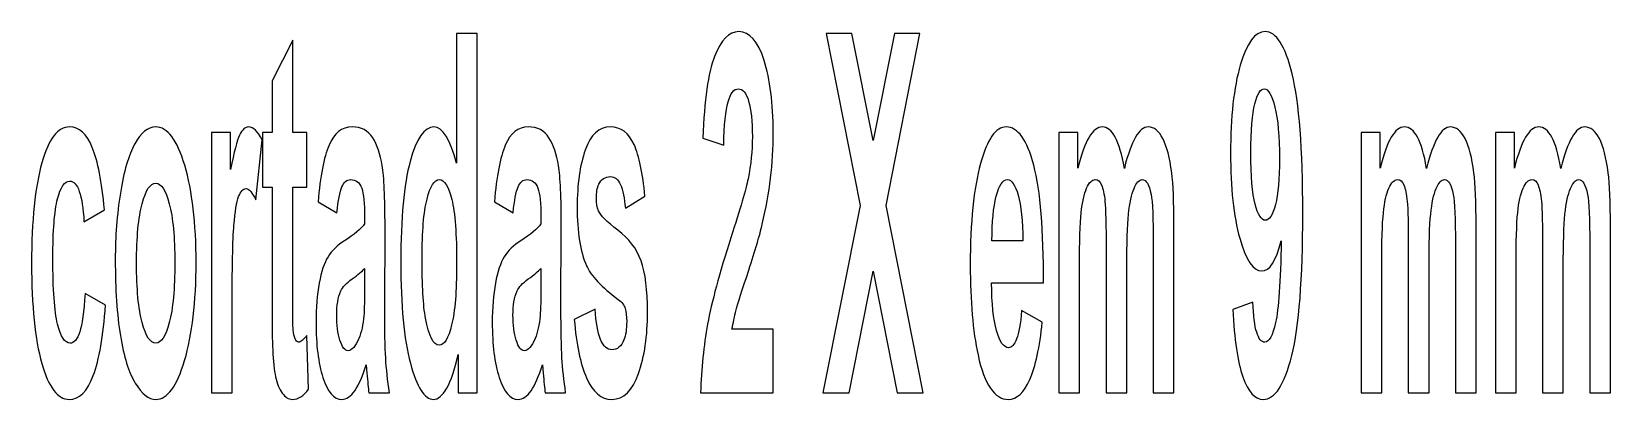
# Model space of a CAD drawing. Header units: millimetres. Extents: x -2444 to 3336, y -980 to 1690.
# Drawn here: x -1508.2 to -1254.9, y 416.1 to 475 of the extents above; entities that cross this region are included whole.
import ezdxf

# ---------------------------------------------------------------- set-up
doc = ezdxf.new("R2010")
doc.units = ezdxf.units.MM
doc.header["$MEASUREMENT"] = 0
doc.layers.add('Camada 1', color=7, linetype='Continuous')

msp = doc.modelspace()

# ---------------------------------------------------------------- linework, layer by layer
at = {"layer": 'Camada 1', "color": 242}
for points, knots in [([(-1436.6706, 417.1101), (-1436.6706, 417.1101), (-1439.7485, 417.1101), (-1439.7485, 417.1101), (-1439.7485, 417.1101), (-1439.7485, 417.1101), (-1439.7485, 423.2341), (-1439.7485, 423.2341), (-1439.7485, 423.2341), (-1440.2615, 420.8488), (-1440.8714, 419.0666), (-1441.5702, 417.8605), (-1441.5702, 417.8605), (-1442.269, 416.6679), (-1442.9758, 416.0649), (-1443.6867, 416.0649), (-1443.6867, 416.0649), (-1445.1368, 416.0649), (-1446.3768, 417.9945), (-1447.4109, 421.8673), (-1447.4109, 421.8673), (-1448.4409, 425.74), (-1448.9579, 431.127), (-1448.9579, 438.055), (-1448.9579, 438.055), (-1448.9579, 445.1304), (-1448.457, 450.5174), (-1447.4513, 454.2025), (-1447.4513, 454.2025), (-1446.4455, 457.8876), (-1445.1772, 459.7235), (-1443.6423, 459.7235), (-1443.6423, 459.7235), (-1442.2367, 459.7235), (-1441.0168, 457.7804), (-1439.9908, 453.9077), (-1439.9908, 453.9077), (-1439.9908, 453.9077), (-1439.9908, 474.6784), (-1439.9908, 474.6784), (-1439.9908, 474.6784), (-1439.9908, 474.6784), (-1436.6706, 474.6784), (-1436.6706, 474.6784), (-1436.6706, 474.6784), (-1436.6706, 474.6784), (-1436.6706, 417.1101), (-1436.6706, 417.1101)], [0, 0, 0, 0, 0.07692308, 0.07692308, 0.07692308, 0.07692308, 0.15384615, 0.15384615, 0.15384615, 0.15384615, 0.23076923, 0.23076923, 0.23076923, 0.23076923, 0.30769231, 0.30769231, 0.30769231, 0.30769231, 0.38461538, 0.38461538, 0.38461538, 0.38461538, 0.46153846, 0.46153846, 0.46153846, 0.46153846, 0.53846154, 0.53846154, 0.53846154, 0.53846154, 0.61538462, 0.61538462, 0.61538462, 0.61538462, 0.69230769, 0.69230769, 0.69230769, 0.69230769, 0.76923077, 0.76923077, 0.76923077, 0.76923077, 0.84615385, 0.84615385, 0.84615385, 0.84615385, 1, 1, 1, 1]), ([(-1389.1936, 427.3212), (-1389.1936, 427.3212), (-1389.1936, 417.1101), (-1389.1936, 417.1101), (-1389.1936, 417.1101), (-1389.1936, 417.1101), (-1400.8508, 417.1101), (-1400.8508, 417.1101), (-1400.8508, 417.1101), (-1400.7255, 420.9962), (-1400.3459, 424.6679), (-1399.7157, 428.1387), (-1399.7157, 428.1387), (-1399.0856, 431.6094), (-1397.8375, 436.2191), (-1395.9795, 441.9679), (-1395.9795, 441.9679), (-1394.4809, 446.6045), (-1393.564, 449.7536), (-1393.2247, 451.4018), (-1393.2247, 451.4018), (-1392.7683, 453.6799), (-1392.538, 455.9312), (-1392.538, 458.169), (-1392.538, 458.169), (-1392.538, 460.6347), (-1392.736, 462.5242), (-1393.1358, 463.8508), (-1393.1358, 463.8508), (-1393.5317, 465.1775), (-1394.081, 465.8341), (-1394.7798, 465.8341), (-1394.7798, 465.8341), (-1395.4746, 465.8341), (-1396.0239, 465.1373), (-1396.4359, 463.7436), (-1396.4359, 463.7436), (-1396.8439, 462.3634), (-1397.0781, 460.0585), (-1397.1428, 456.829), (-1397.1428, 456.829), (-1397.1428, 456.829), (-1400.463, 457.9278), (-1400.463, 457.9278), (-1400.463, 457.9278), (-1400.2651, 464.0116), (-1399.6471, 468.3802), (-1398.605, 471.0334), (-1398.605, 471.0334), (-1397.5628, 473.6733), (-1396.2622, 475), (-1394.699, 475), (-1394.699, 475), (-1392.9864, 475), (-1391.6413, 473.4589), (-1390.6598, 470.3902), (-1390.6598, 470.3902), (-1389.6823, 467.3215), (-1389.1936, 463.5024), (-1389.1936, 458.9329), (-1389.1936, 458.9329), (-1389.1936, 456.3332), (-1389.3349, 453.8675), (-1389.6136, 451.509), (-1389.6136, 451.509), (-1389.8924, 449.1639), (-1390.3367, 446.7117), (-1390.9466, 444.1388), (-1390.9466, 444.1388), (-1391.3465, 442.4235), (-1392.0776, 439.9712), (-1393.1278, 436.7685), (-1393.1278, 436.7685), (-1394.182, 433.5658), (-1394.8485, 431.4486), (-1395.1272, 430.3899), (-1395.1272, 430.3899), (-1395.4099, 429.3447), (-1395.6361, 428.3129), (-1395.8098, 427.3212), (-1395.8098, 427.3212), (-1395.8098, 427.3212), (-1389.1936, 427.3212), (-1389.1936, 427.3212)], [0, 0, 0, 0, 0.04545455, 0.04545455, 0.04545455, 0.04545455, 0.09090909, 0.09090909, 0.09090909, 0.09090909, 0.13636364, 0.13636364, 0.13636364, 0.13636364, 0.18181818, 0.18181818, 0.18181818, 0.18181818, 0.22727273, 0.22727273, 0.22727273, 0.22727273, 0.27272727, 0.27272727, 0.27272727, 0.27272727, 0.31818182, 0.31818182, 0.31818182, 0.31818182, 0.36363636, 0.36363636, 0.36363636, 0.36363636, 0.40909091, 0.40909091, 0.40909091, 0.40909091, 0.45454545, 0.45454545, 0.45454545, 0.45454545, 0.5, 0.5, 0.5, 0.5, 0.54545455, 0.54545455, 0.54545455, 0.54545455, 0.59090909, 0.59090909, 0.59090909, 0.59090909, 0.63636364, 0.63636364, 0.63636364, 0.63636364, 0.68181818, 0.68181818, 0.68181818, 0.68181818, 0.72727273, 0.72727273, 0.72727273, 0.72727273, 0.77272727, 0.77272727, 0.77272727, 0.77272727, 0.81818182, 0.81818182, 0.81818182, 0.81818182, 0.86363636, 0.86363636, 0.86363636, 0.86363636, 0.90909091, 0.90909091, 0.90909091, 0.90909091, 1, 1, 1, 1]), ([(-1381.2323, 417.1101), (-1381.2323, 417.1101), (-1375.2421, 447.1271), (-1375.2421, 447.1271), (-1375.2421, 447.1271), (-1375.2421, 447.1271), (-1380.6748, 474.6784), (-1380.6748, 474.6784), (-1380.6748, 474.6784), (-1380.6748, 474.6784), (-1376.5831, 474.6784), (-1376.5831, 474.6784), (-1376.5831, 474.6784), (-1376.5831, 474.6784), (-1373.1659, 457.5392), (-1373.1659, 457.5392), (-1373.1659, 457.5392), (-1373.1659, 457.5392), (-1369.7488, 474.6784), (-1369.7488, 474.6784), (-1369.7488, 474.6784), (-1369.7488, 474.6784), (-1365.6489, 474.6784), (-1365.6489, 474.6784), (-1365.6489, 474.6784), (-1365.6489, 474.6784), (-1371.0938, 447.1137), (-1371.0938, 447.1137), (-1371.0938, 447.1137), (-1371.0938, 447.1137), (-1365.1158, 417.1101), (-1365.1158, 417.1101), (-1365.1158, 417.1101), (-1365.1158, 417.1101), (-1369.3246, 417.1101), (-1369.3246, 417.1101), (-1369.3246, 417.1101), (-1369.3246, 417.1101), (-1373.17, 436.6077), (-1373.17, 436.6077), (-1373.17, 436.6077), (-1373.17, 436.6077), (-1377.0193, 417.1101), (-1377.0193, 417.1101), (-1377.0193, 417.1101), (-1377.0193, 417.1101), (-1381.2323, 417.1101), (-1381.2323, 417.1101)], [0, 0, 0, 0, 0.07692308, 0.07692308, 0.07692308, 0.07692308, 0.15384615, 0.15384615, 0.15384615, 0.15384615, 0.23076923, 0.23076923, 0.23076923, 0.23076923, 0.30769231, 0.30769231, 0.30769231, 0.30769231, 0.38461538, 0.38461538, 0.38461538, 0.38461538, 0.46153846, 0.46153846, 0.46153846, 0.46153846, 0.53846154, 0.53846154, 0.53846154, 0.53846154, 0.61538462, 0.61538462, 0.61538462, 0.61538462, 0.69230769, 0.69230769, 0.69230769, 0.69230769, 0.76923077, 0.76923077, 0.76923077, 0.76923077, 0.84615385, 0.84615385, 0.84615385, 0.84615385, 1, 1, 1, 1]), ([(-1315.4455, 430.4837), (-1315.4455, 430.4837), (-1312.2221, 431.663), (-1312.2221, 431.663), (-1312.2221, 431.663), (-1312.1454, 429.4787), (-1311.9394, 427.8572), (-1311.6122, 426.812), (-1311.6122, 426.812), (-1311.285, 425.7534), (-1310.8488, 425.2308), (-1310.3116, 425.2308), (-1310.3116, 425.2308), (-1309.629, 425.2308), (-1309.0514, 426.2894), (-1308.5747, 428.3933), (-1308.5747, 428.3933), (-1308.0981, 430.4971), (-1307.7952, 434.8657), (-1307.6618, 441.4721), (-1307.6618, 441.4721), (-1308.498, 438.256), (-1309.5401, 436.6479), (-1310.7963, 436.6479), (-1310.7963, 436.6479), (-1312.1575, 436.6479), (-1313.337, 438.39), (-1314.3266, 441.8875), (-1314.3266, 441.8875), (-1315.3162, 445.385), (-1315.809, 449.9278), (-1315.809, 455.5291), (-1315.809, 455.5291), (-1315.809, 461.3717), (-1315.2879, 466.0753), (-1314.2417, 469.6398), (-1314.2417, 469.6398), (-1313.1956, 473.2177), (-1311.8627, 475), (-1310.247, 475), (-1310.247, 475), (-1308.4899, 475), (-1307.0439, 472.7353), (-1305.9169, 468.2194), (-1305.9169, 468.2194), (-1304.79, 463.69), (-1304.2245, 456.2528), (-1304.2245, 445.8808), (-1304.2245, 445.8808), (-1304.2245, 435.3481), (-1304.8102, 427.7366), (-1305.9816, 423.0733), (-1305.9816, 423.0733), (-1307.1529, 418.3965), (-1308.6798, 416.0649), (-1310.562, 416.0649), (-1310.562, 416.0649), (-1311.9152, 416.0649), (-1313.0057, 417.2709), (-1313.8419, 419.683), (-1313.8419, 419.683), (-1314.674, 422.0817), (-1315.2112, 425.6864), (-1315.4455, 430.4837)], [0, 0, 0, 0, 0.05882353, 0.05882353, 0.05882353, 0.05882353, 0.11764706, 0.11764706, 0.11764706, 0.11764706, 0.17647059, 0.17647059, 0.17647059, 0.17647059, 0.23529412, 0.23529412, 0.23529412, 0.23529412, 0.29411765, 0.29411765, 0.29411765, 0.29411765, 0.35294118, 0.35294118, 0.35294118, 0.35294118, 0.41176471, 0.41176471, 0.41176471, 0.41176471, 0.47058824, 0.47058824, 0.47058824, 0.47058824, 0.52941176, 0.52941176, 0.52941176, 0.52941176, 0.58823529, 0.58823529, 0.58823529, 0.58823529, 0.64705882, 0.64705882, 0.64705882, 0.64705882, 0.70588235, 0.70588235, 0.70588235, 0.70588235, 0.76470588, 0.76470588, 0.76470588, 0.76470588, 0.82352941, 0.82352941, 0.82352941, 0.82352941, 0.88235294, 0.88235294, 0.88235294, 0.88235294, 1, 1, 1, 1]), ([(-1464.0121, 458.839), (-1464.0121, 458.839), (-1464.0121, 450.0752), (-1464.0121, 450.0752), (-1464.0121, 450.0752), (-1464.0121, 450.0752), (-1466.2902, 450.0752), (-1466.2902, 450.0752), (-1466.2902, 450.0752), (-1466.2902, 450.0752), (-1466.2902, 433.1772), (-1466.2902, 433.1772), (-1466.2902, 433.1772), (-1466.2902, 429.7467), (-1466.27, 427.75), (-1466.2256, 427.1872), (-1466.2256, 427.1872), (-1466.1812, 426.6244), (-1466.0842, 426.1554), (-1465.9267, 425.7802), (-1465.9267, 425.7802), (-1465.7732, 425.4184), (-1465.5874, 425.2308), (-1465.3652, 425.2308), (-1465.3652, 425.2308), (-1465.0542, 425.2308), (-1464.6099, 425.5792), (-1464.0242, 426.2894), (-1464.0242, 426.2894), (-1464.0242, 426.2894), (-1463.7455, 417.7131), (-1463.7455, 417.7131), (-1463.7455, 417.7131), (-1464.517, 416.6143), (-1465.3895, 416.0649), (-1466.367, 416.0649), (-1466.367, 416.0649), (-1466.9648, 416.0649), (-1467.502, 416.3999), (-1467.9827, 417.0699), (-1467.9827, 417.0699), (-1468.4633, 417.7399), (-1468.8147, 418.6109), (-1469.0369, 419.6696), (-1469.0369, 419.6696), (-1469.2631, 420.7416), (-1469.4166, 422.1755), (-1469.5055, 423.9979), (-1469.5055, 423.9979), (-1469.5741, 425.2844), (-1469.6105, 427.884), (-1469.6105, 431.8104), (-1469.6105, 431.8104), (-1469.6105, 431.8104), (-1469.6105, 450.0752), (-1469.6105, 450.0752), (-1469.6105, 450.0752), (-1469.6105, 450.0752), (-1471.1373, 450.0752), (-1471.1373, 450.0752), (-1471.1373, 450.0752), (-1471.1373, 450.0752), (-1471.1373, 458.839), (-1471.1373, 458.839), (-1471.1373, 458.839), (-1471.1373, 458.839), (-1469.6105, 458.839), (-1469.6105, 458.839), (-1469.6105, 458.839), (-1469.6105, 458.839), (-1469.6105, 467.1205), (-1469.6105, 467.1205), (-1469.6105, 467.1205), (-1469.6105, 467.1205), (-1466.2902, 473.6331), (-1466.2902, 473.6331), (-1466.2902, 473.6331), (-1466.2902, 473.6331), (-1466.2902, 458.839), (-1466.2902, 458.839), (-1466.2902, 458.839), (-1466.2902, 458.839), (-1464.0121, 458.839), (-1464.0121, 458.839)], [0, 0, 0, 0, 0.04545455, 0.04545455, 0.04545455, 0.04545455, 0.09090909, 0.09090909, 0.09090909, 0.09090909, 0.13636364, 0.13636364, 0.13636364, 0.13636364, 0.18181818, 0.18181818, 0.18181818, 0.18181818, 0.22727273, 0.22727273, 0.22727273, 0.22727273, 0.27272727, 0.27272727, 0.27272727, 0.27272727, 0.31818182, 0.31818182, 0.31818182, 0.31818182, 0.36363636, 0.36363636, 0.36363636, 0.36363636, 0.40909091, 0.40909091, 0.40909091, 0.40909091, 0.45454545, 0.45454545, 0.45454545, 0.45454545, 0.5, 0.5, 0.5, 0.5, 0.54545455, 0.54545455, 0.54545455, 0.54545455, 0.59090909, 0.59090909, 0.59090909, 0.59090909, 0.63636364, 0.63636364, 0.63636364, 0.63636364, 0.68181818, 0.68181818, 0.68181818, 0.68181818, 0.72727273, 0.72727273, 0.72727273, 0.72727273, 0.77272727, 0.77272727, 0.77272727, 0.77272727, 0.81818182, 0.81818182, 0.81818182, 0.81818182, 0.86363636, 0.86363636, 0.86363636, 0.86363636, 0.90909091, 0.90909091, 0.90909091, 0.90909091, 1, 1, 1, 1]), ([(-1307.9567, 454.6313), (-1307.9567, 458.1824), (-1308.2031, 460.9429), (-1308.6959, 462.8994), (-1308.6959, 462.8994), (-1309.1846, 464.8558), (-1309.7542, 465.8341), (-1310.4004, 465.8341), (-1310.4004, 465.8341), (-1311.0144, 465.8341), (-1311.5234, 465.0301), (-1311.9273, 463.422), (-1311.9273, 463.422), (-1312.3352, 461.8139), (-1312.5372, 459.1875), (-1312.5372, 455.5425), (-1312.5372, 455.5425), (-1312.5372, 451.8306), (-1312.315, 449.1103), (-1311.8748, 447.3683), (-1311.8748, 447.3683), (-1311.4345, 445.6396), (-1310.8852, 444.7686), (-1310.2227, 444.7686), (-1310.2227, 444.7686), (-1309.5845, 444.7686), (-1309.0473, 445.5994), (-1308.6111, 447.2745), (-1308.6111, 447.2745), (-1308.1748, 448.9495), (-1307.9567, 451.4018), (-1307.9567, 454.6313)], [0, 0, 0, 0, 0.11111111, 0.11111111, 0.11111111, 0.11111111, 0.22222222, 0.22222222, 0.22222222, 0.22222222, 0.33333333, 0.33333333, 0.33333333, 0.33333333, 0.44444444, 0.44444444, 0.44444444, 0.44444444, 0.55555556, 0.55555556, 0.55555556, 0.55555556, 0.66666667, 0.66666667, 0.66666667, 0.66666667, 0.77777778, 0.77777778, 0.77777778, 0.77777778, 1, 1, 1, 1]), ([(-1496.5157, 446.457), (-1496.5157, 446.457), (-1499.7875, 444.5274), (-1499.7875, 444.5274), (-1499.7875, 444.5274), (-1499.8966, 446.6849), (-1500.147, 448.3063), (-1500.5388, 449.4051), (-1500.5388, 449.4051), (-1500.9306, 450.4906), (-1501.4355, 451.04), (-1502.0576, 451.04), (-1502.0576, 451.04), (-1502.8856, 451.04), (-1503.548, 450.0886), (-1504.0408, 448.1857), (-1504.0408, 448.1857), (-1504.5336, 446.2828), (-1504.78, 443.1069), (-1504.78, 438.6446), (-1504.78, 438.6446), (-1504.78, 433.6864), (-1504.5296, 430.1889), (-1504.0287, 428.1387), (-1504.0287, 428.1387), (-1503.5278, 426.0884), (-1502.8573, 425.07), (-1502.0172, 425.07), (-1502.0172, 425.07), (-1501.3871, 425.07), (-1500.87, 425.673), (-1500.4702, 426.8656), (-1500.4702, 426.8656), (-1500.0662, 428.0583), (-1499.7835, 430.1085), (-1499.6179, 433.0298), (-1499.6179, 433.0298), (-1499.6179, 433.0298), (-1496.3461, 431.1806), (-1496.3461, 431.1806), (-1496.3461, 431.1806), (-1496.6854, 426.1956), (-1497.3357, 422.4301), (-1498.297, 419.884), (-1498.297, 419.884), (-1499.2584, 417.3379), (-1500.5469, 416.0649), (-1502.1666, 416.0649), (-1502.1666, 416.0649), (-1504.0004, 416.0649), (-1505.4667, 417.9945), (-1506.5573, 421.8405), (-1506.5573, 421.8405), (-1507.6519, 425.6998), (-1508.1972, 431.0332), (-1508.1972, 437.854), (-1508.1972, 437.854), (-1508.1972, 444.7552), (-1507.6478, 450.1154), (-1506.5532, 453.9613), (-1506.5532, 453.9613), (-1505.4586, 457.8072), (-1503.9762, 459.7235), (-1502.106, 459.7235), (-1502.106, 459.7235), (-1500.5792, 459.7235), (-1499.3634, 458.6246), (-1498.4586, 456.4404), (-1498.4586, 456.4404), (-1497.5578, 454.2561), (-1496.9116, 450.9328), (-1496.5157, 446.457)], [0, 0, 0, 0, 0.05263158, 0.05263158, 0.05263158, 0.05263158, 0.10526316, 0.10526316, 0.10526316, 0.10526316, 0.15789474, 0.15789474, 0.15789474, 0.15789474, 0.21052632, 0.21052632, 0.21052632, 0.21052632, 0.26315789, 0.26315789, 0.26315789, 0.26315789, 0.31578947, 0.31578947, 0.31578947, 0.31578947, 0.36842105, 0.36842105, 0.36842105, 0.36842105, 0.42105263, 0.42105263, 0.42105263, 0.42105263, 0.47368421, 0.47368421, 0.47368421, 0.47368421, 0.52631579, 0.52631579, 0.52631579, 0.52631579, 0.57894737, 0.57894737, 0.57894737, 0.57894737, 0.63157895, 0.63157895, 0.63157895, 0.63157895, 0.68421053, 0.68421053, 0.68421053, 0.68421053, 0.73684211, 0.73684211, 0.73684211, 0.73684211, 0.78947368, 0.78947368, 0.78947368, 0.78947368, 0.84210526, 0.84210526, 0.84210526, 0.84210526, 0.89473684, 0.89473684, 0.89473684, 0.89473684, 1, 1, 1, 1]), ([(-1494.7668, 438.4838), (-1494.7668, 442.1555), (-1494.4962, 445.7066), (-1493.9508, 449.1371), (-1493.9508, 449.1371), (-1493.4055, 452.581), (-1492.6341, 455.1941), (-1491.6364, 457.0032), (-1491.6364, 457.0032), (-1490.6387, 458.8122), (-1489.5279, 459.7235), (-1488.2959, 459.7235), (-1488.2959, 459.7235), (-1486.3935, 459.7235), (-1484.8383, 457.6732), (-1483.6225, 453.5727), (-1483.6225, 453.5727), (-1482.4068, 449.4587), (-1481.8009, 444.2862), (-1481.8009, 438.0148), (-1481.8009, 438.0148), (-1481.8009, 431.6898), (-1482.4148, 426.4502), (-1483.6387, 422.2961), (-1483.6387, 422.2961), (-1484.8666, 418.1419), (-1486.4096, 416.0649), (-1488.2717, 416.0649), (-1488.2717, 416.0649), (-1489.4229, 416.0649), (-1490.5215, 416.9359), (-1491.5677, 418.6646), (-1491.5677, 418.6646), (-1492.6098, 420.3932), (-1493.4055, 422.9259), (-1493.9508, 426.276), (-1493.9508, 426.276), (-1494.4962, 429.6127), (-1494.7668, 433.6864), (-1494.7668, 438.4838)], [0, 0, 0, 0, 0.09090909, 0.09090909, 0.09090909, 0.09090909, 0.18181818, 0.18181818, 0.18181818, 0.18181818, 0.27272727, 0.27272727, 0.27272727, 0.27272727, 0.36363636, 0.36363636, 0.36363636, 0.36363636, 0.45454545, 0.45454545, 0.45454545, 0.45454545, 0.54545455, 0.54545455, 0.54545455, 0.54545455, 0.63636364, 0.63636364, 0.63636364, 0.63636364, 0.72727273, 0.72727273, 0.72727273, 0.72727273, 0.81818182, 0.81818182, 0.81818182, 0.81818182, 1, 1, 1, 1]), ([(-1476.0127, 417.1101), (-1476.0127, 417.1101), (-1479.3329, 417.1101), (-1479.3329, 417.1101), (-1479.3329, 417.1101), (-1479.3329, 417.1101), (-1479.3329, 458.839), (-1479.3329, 458.839), (-1479.3329, 458.839), (-1479.3329, 458.839), (-1476.255, 458.839), (-1476.255, 458.839), (-1476.255, 458.839), (-1476.255, 458.839), (-1476.255, 452.9161), (-1476.255, 452.9161), (-1476.255, 452.9161), (-1475.7258, 455.7167), (-1475.2492, 457.5526), (-1474.8251, 458.4236), (-1474.8251, 458.4236), (-1474.401, 459.2947), (-1473.9203, 459.7235), (-1473.3831, 459.7235), (-1473.3831, 459.7235), (-1472.6237, 459.7235), (-1471.8926, 459.0267), (-1471.1898, 457.6464), (-1471.1898, 457.6464), (-1471.1898, 457.6464), (-1472.2198, 448.0249), (-1472.2198, 448.0249), (-1472.2198, 448.0249), (-1472.7813, 449.2309), (-1473.3023, 449.834), (-1473.783, 449.834), (-1473.783, 449.834), (-1474.2515, 449.834), (-1474.6474, 449.4051), (-1474.9705, 448.5609), (-1474.9705, 448.5609), (-1475.2937, 447.7033), (-1475.5481, 446.1756), (-1475.7339, 443.9512), (-1475.7339, 443.9512), (-1475.9198, 441.7267), (-1476.0127, 437.0633), (-1476.0127, 429.9745), (-1476.0127, 429.9745), (-1476.0127, 429.9745), (-1476.0127, 417.1101), (-1476.0127, 417.1101)], [0, 0, 0, 0, 0.07142857, 0.07142857, 0.07142857, 0.07142857, 0.14285714, 0.14285714, 0.14285714, 0.14285714, 0.21428571, 0.21428571, 0.21428571, 0.21428571, 0.28571429, 0.28571429, 0.28571429, 0.28571429, 0.35714286, 0.35714286, 0.35714286, 0.35714286, 0.42857143, 0.42857143, 0.42857143, 0.42857143, 0.5, 0.5, 0.5, 0.5, 0.57142857, 0.57142857, 0.57142857, 0.57142857, 0.64285714, 0.64285714, 0.64285714, 0.64285714, 0.71428571, 0.71428571, 0.71428571, 0.71428571, 0.78571429, 0.78571429, 0.78571429, 0.78571429, 0.85714286, 0.85714286, 0.85714286, 0.85714286, 1, 1, 1, 1]), ([(-1459.2135, 445.9746), (-1459.2135, 445.9746), (-1462.2187, 447.7435), (-1462.2187, 447.7435), (-1462.2187, 447.7435), (-1461.8794, 451.8172), (-1461.2937, 454.8323), (-1460.4657, 456.7888), (-1460.4657, 456.7888), (-1459.6376, 458.7452), (-1458.4057, 459.7235), (-1456.7738, 459.7235), (-1456.7738, 459.7235), (-1455.2914, 459.7235), (-1454.1847, 459.1473), (-1453.4576, 457.9814), (-1453.4576, 457.9814), (-1452.7346, 456.8156), (-1452.2216, 455.3415), (-1451.9267, 453.5459), (-1451.9267, 453.5459), (-1451.6319, 451.7502), (-1451.4824, 448.4671), (-1451.4824, 443.6698), (-1451.4824, 443.6698), (-1451.4824, 443.6698), (-1451.5309, 430.8053), (-1451.5309, 430.8053), (-1451.5309, 430.8053), (-1451.5309, 427.147), (-1451.4784, 424.4401), (-1451.3734, 422.6981), (-1451.3734, 422.6981), (-1451.2683, 420.956), (-1451.0704, 419.0934), (-1450.7796, 417.1101), (-1450.7796, 417.1101), (-1450.7796, 417.1101), (-1454.0756, 417.1101), (-1454.0756, 417.1101), (-1454.0756, 417.1101), (-1454.1604, 417.8337), (-1454.2695, 418.9058), (-1454.3947, 420.3262), (-1454.3947, 420.3262), (-1454.4472, 420.9828), (-1454.4876, 421.4116), (-1454.5118, 421.6126), (-1454.5118, 421.6126), (-1455.0773, 419.7634), (-1455.6832, 418.3831), (-1456.3295, 417.4585), (-1456.3295, 417.4585), (-1456.9758, 416.5339), (-1457.6624, 416.0649), (-1458.3935, 416.0649), (-1458.3935, 416.0649), (-1459.682, 416.0649), (-1460.6999, 417.2307), (-1461.4432, 419.5624), (-1461.4432, 419.5624), (-1462.1864, 421.8807), (-1462.558, 424.8287), (-1462.558, 428.3933), (-1462.558, 428.3933), (-1462.558, 430.7383), (-1462.3883, 432.8422), (-1462.049, 434.6915), (-1462.049, 434.6915), (-1461.7097, 436.5273), (-1461.2372, 437.9478), (-1460.6232, 438.926), (-1460.6232, 438.926), (-1460.0133, 439.9042), (-1459.1327, 440.7619), (-1457.9815, 441.4989), (-1457.9815, 441.4989), (-1456.4305, 442.4637), (-1455.352, 443.3749), (-1454.7542, 444.2058), (-1454.7542, 444.2058), (-1454.7542, 444.2058), (-1454.7542, 445.318), (-1454.7542, 445.318), (-1454.7542, 445.318), (-1454.7542, 447.4621), (-1454.9117, 448.9897), (-1455.2268, 449.9144), (-1455.2268, 449.9144), (-1455.5459, 450.8256), (-1456.1437, 451.2812), (-1457.0202, 451.2812), (-1457.0202, 451.2812), (-1457.614, 451.2812), (-1458.0744, 450.8926), (-1458.4057, 450.102), (-1458.4057, 450.102), (-1458.7409, 449.3247), (-1459.0075, 447.9445), (-1459.2135, 445.9746)], [0, 0, 0, 0, 0.03846154, 0.03846154, 0.03846154, 0.03846154, 0.07692308, 0.07692308, 0.07692308, 0.07692308, 0.11538462, 0.11538462, 0.11538462, 0.11538462, 0.15384615, 0.15384615, 0.15384615, 0.15384615, 0.19230769, 0.19230769, 0.19230769, 0.19230769, 0.23076923, 0.23076923, 0.23076923, 0.23076923, 0.26923077, 0.26923077, 0.26923077, 0.26923077, 0.30769231, 0.30769231, 0.30769231, 0.30769231, 0.34615385, 0.34615385, 0.34615385, 0.34615385, 0.38461538, 0.38461538, 0.38461538, 0.38461538, 0.42307692, 0.42307692, 0.42307692, 0.42307692, 0.46153846, 0.46153846, 0.46153846, 0.46153846, 0.5, 0.5, 0.5, 0.5, 0.53846154, 0.53846154, 0.53846154, 0.53846154, 0.57692308, 0.57692308, 0.57692308, 0.57692308, 0.61538462, 0.61538462, 0.61538462, 0.61538462, 0.65384615, 0.65384615, 0.65384615, 0.65384615, 0.69230769, 0.69230769, 0.69230769, 0.69230769, 0.73076923, 0.73076923, 0.73076923, 0.73076923, 0.76923077, 0.76923077, 0.76923077, 0.76923077, 0.80769231, 0.80769231, 0.80769231, 0.80769231, 0.84615385, 0.84615385, 0.84615385, 0.84615385, 0.88461538, 0.88461538, 0.88461538, 0.88461538, 0.92307692, 0.92307692, 0.92307692, 0.92307692, 1, 1, 1, 1]), ([(-1430.9308, 445.9746), (-1430.9308, 445.9746), (-1433.936, 447.7435), (-1433.936, 447.7435), (-1433.936, 447.7435), (-1433.5967, 451.8172), (-1433.0111, 454.8323), (-1432.183, 456.7888), (-1432.183, 456.7888), (-1431.355, 458.7452), (-1430.123, 459.7235), (-1428.4912, 459.7235), (-1428.4912, 459.7235), (-1427.0088, 459.7235), (-1425.902, 459.1473), (-1425.1749, 457.9814), (-1425.1749, 457.9814), (-1424.4519, 456.8156), (-1423.939, 455.3415), (-1423.6441, 453.5459), (-1423.6441, 453.5459), (-1423.3492, 451.7502), (-1423.1998, 448.4671), (-1423.1998, 443.6698), (-1423.1998, 443.6698), (-1423.1998, 443.6698), (-1423.2482, 430.8053), (-1423.2482, 430.8053), (-1423.2482, 430.8053), (-1423.2482, 427.147), (-1423.1957, 424.4401), (-1423.0907, 422.6981), (-1423.0907, 422.6981), (-1422.9857, 420.956), (-1422.7878, 419.0934), (-1422.4969, 417.1101), (-1422.4969, 417.1101), (-1422.4969, 417.1101), (-1425.793, 417.1101), (-1425.793, 417.1101), (-1425.793, 417.1101), (-1425.8778, 417.8337), (-1425.9868, 418.9058), (-1426.112, 420.3262), (-1426.112, 420.3262), (-1426.1646, 420.9828), (-1426.2049, 421.4116), (-1426.2292, 421.6126), (-1426.2292, 421.6126), (-1426.7947, 419.7634), (-1427.4006, 418.3831), (-1428.0468, 417.4585), (-1428.0468, 417.4585), (-1428.6931, 416.5339), (-1429.3798, 416.0649), (-1430.1109, 416.0649), (-1430.1109, 416.0649), (-1431.3994, 416.0649), (-1432.4173, 417.2307), (-1433.1605, 419.5624), (-1433.1605, 419.5624), (-1433.9037, 421.8807), (-1434.2753, 424.8287), (-1434.2753, 428.3933), (-1434.2753, 428.3933), (-1434.2753, 430.7383), (-1434.1057, 432.8422), (-1433.7664, 434.6915), (-1433.7664, 434.6915), (-1433.4271, 436.5273), (-1432.9545, 437.9478), (-1432.3405, 438.926), (-1432.3405, 438.926), (-1431.7306, 439.9042), (-1430.8501, 440.7619), (-1429.6989, 441.4989), (-1429.6989, 441.4989), (-1428.1478, 442.4637), (-1427.0693, 443.3749), (-1426.4716, 444.2058), (-1426.4716, 444.2058), (-1426.4716, 444.2058), (-1426.4716, 445.318), (-1426.4716, 445.318), (-1426.4716, 445.318), (-1426.4716, 447.4621), (-1426.6291, 448.9897), (-1426.9441, 449.9144), (-1426.9441, 449.9144), (-1427.2632, 450.8256), (-1427.861, 451.2812), (-1428.7375, 451.2812), (-1428.7375, 451.2812), (-1429.3313, 451.2812), (-1429.7918, 450.8926), (-1430.123, 450.102), (-1430.123, 450.102), (-1430.4583, 449.3247), (-1430.7248, 447.9445), (-1430.9308, 445.9746)], [0, 0, 0, 0, 0.03846154, 0.03846154, 0.03846154, 0.03846154, 0.07692308, 0.07692308, 0.07692308, 0.07692308, 0.11538462, 0.11538462, 0.11538462, 0.11538462, 0.15384615, 0.15384615, 0.15384615, 0.15384615, 0.19230769, 0.19230769, 0.19230769, 0.19230769, 0.23076923, 0.23076923, 0.23076923, 0.23076923, 0.26923077, 0.26923077, 0.26923077, 0.26923077, 0.30769231, 0.30769231, 0.30769231, 0.30769231, 0.34615385, 0.34615385, 0.34615385, 0.34615385, 0.38461538, 0.38461538, 0.38461538, 0.38461538, 0.42307692, 0.42307692, 0.42307692, 0.42307692, 0.46153846, 0.46153846, 0.46153846, 0.46153846, 0.5, 0.5, 0.5, 0.5, 0.53846154, 0.53846154, 0.53846154, 0.53846154, 0.57692308, 0.57692308, 0.57692308, 0.57692308, 0.61538462, 0.61538462, 0.61538462, 0.61538462, 0.65384615, 0.65384615, 0.65384615, 0.65384615, 0.69230769, 0.69230769, 0.69230769, 0.69230769, 0.73076923, 0.73076923, 0.73076923, 0.73076923, 0.76923077, 0.76923077, 0.76923077, 0.76923077, 0.80769231, 0.80769231, 0.80769231, 0.80769231, 0.84615385, 0.84615385, 0.84615385, 0.84615385, 0.88461538, 0.88461538, 0.88461538, 0.88461538, 0.92307692, 0.92307692, 0.92307692, 0.92307692, 1, 1, 1, 1]), ([(-1421.1115, 428.8489), (-1421.1115, 428.8489), (-1417.767, 430.5373), (-1417.767, 430.5373), (-1417.767, 430.5373), (-1417.6257, 428.4067), (-1417.3389, 426.7852), (-1416.9026, 425.6864), (-1416.9026, 425.6864), (-1416.4704, 424.5741), (-1415.8605, 424.0247), (-1415.0809, 424.0247), (-1415.0809, 424.0247), (-1414.2206, 424.0247), (-1413.5743, 424.5473), (-1413.1381, 425.5926), (-1413.1381, 425.5926), (-1412.8473, 426.3296), (-1412.7018, 427.3212), (-1412.7018, 428.5541), (-1412.7018, 428.5541), (-1412.7018, 429.3849), (-1412.7826, 430.0817), (-1412.9402, 430.6311), (-1412.9402, 430.6311), (-1413.1058, 431.1538), (-1413.4774, 431.6496), (-1414.0509, 432.0918), (-1414.0509, 432.0918), (-1416.737, 434.0616), (-1418.4376, 435.8573), (-1419.1565, 437.4788), (-1419.1565, 437.4788), (-1420.1542, 439.7434), (-1420.651, 442.8791), (-1420.651, 446.8859), (-1420.651, 446.8859), (-1420.651, 450.5174), (-1420.2188, 453.5593), (-1419.3585, 456.025), (-1419.3585, 456.025), (-1418.4981, 458.4906), (-1417.1652, 459.7235), (-1415.3596, 459.7235), (-1415.3596, 459.7235), (-1413.6389, 459.7235), (-1412.3585, 458.7854), (-1411.5224, 456.9228), (-1411.5224, 456.9228), (-1410.6863, 455.0467), (-1410.1087, 452.2862), (-1409.7936, 448.6279), (-1409.7936, 448.6279), (-1409.7936, 448.6279), (-1412.92, 446.6983), (-1412.92, 446.6983), (-1412.92, 446.6983), (-1413.0533, 448.3331), (-1413.3118, 449.5928), (-1413.6874, 450.4638), (-1413.6874, 450.4638), (-1414.0631, 451.3348), (-1414.6003, 451.7636), (-1415.2991, 451.7636), (-1415.2991, 451.7636), (-1416.1796, 451.7636), (-1416.8097, 451.3616), (-1417.1935, 450.5442), (-1417.1935, 450.5442), (-1417.4479, 449.968), (-1417.5732, 449.2175), (-1417.5732, 448.3063), (-1417.5732, 448.3063), (-1417.5732, 447.5157), (-1417.4641, 446.8457), (-1417.2419, 446.2962), (-1417.2419, 446.2962), (-1416.939, 445.5592), (-1415.9009, 444.5274), (-1414.1236, 443.1873), (-1414.1236, 443.1873), (-1412.3464, 441.8473), (-1411.1064, 440.2124), (-1410.4035, 438.2694), (-1410.4035, 438.2694), (-1409.7047, 436.3129), (-1409.3574, 433.5658), (-1409.3574, 430.0549), (-1409.3574, 430.0549), (-1409.3574, 426.2358), (-1409.838, 422.9393), (-1410.8034, 420.1922), (-1410.8034, 420.1922), (-1411.7647, 417.4451), (-1413.1906, 416.0649), (-1415.0809, 416.0649), (-1415.0809, 416.0649), (-1416.7936, 416.0649), (-1418.1507, 417.2173), (-1419.1525, 419.5088), (-1419.1525, 419.5088), (-1420.1502, 421.8003), (-1420.8045, 424.9092), (-1421.1115, 428.8489)], [0, 0, 0, 0, 0.03703704, 0.03703704, 0.03703704, 0.03703704, 0.07407407, 0.07407407, 0.07407407, 0.07407407, 0.11111111, 0.11111111, 0.11111111, 0.11111111, 0.14814815, 0.14814815, 0.14814815, 0.14814815, 0.18518519, 0.18518519, 0.18518519, 0.18518519, 0.22222222, 0.22222222, 0.22222222, 0.22222222, 0.25925926, 0.25925926, 0.25925926, 0.25925926, 0.2962963, 0.2962963, 0.2962963, 0.2962963, 0.33333333, 0.33333333, 0.33333333, 0.33333333, 0.37037037, 0.37037037, 0.37037037, 0.37037037, 0.40740741, 0.40740741, 0.40740741, 0.40740741, 0.44444444, 0.44444444, 0.44444444, 0.44444444, 0.48148148, 0.48148148, 0.48148148, 0.48148148, 0.51851852, 0.51851852, 0.51851852, 0.51851852, 0.55555556, 0.55555556, 0.55555556, 0.55555556, 0.59259259, 0.59259259, 0.59259259, 0.59259259, 0.62962963, 0.62962963, 0.62962963, 0.62962963, 0.66666667, 0.66666667, 0.66666667, 0.66666667, 0.7037037, 0.7037037, 0.7037037, 0.7037037, 0.74074074, 0.74074074, 0.74074074, 0.74074074, 0.77777778, 0.77777778, 0.77777778, 0.77777778, 0.81481481, 0.81481481, 0.81481481, 0.81481481, 0.85185185, 0.85185185, 0.85185185, 0.85185185, 0.88888889, 0.88888889, 0.88888889, 0.88888889, 0.92592593, 0.92592593, 0.92592593, 0.92592593, 1, 1, 1, 1]), ([(-1349.3305, 430.2961), (-1349.3305, 430.2961), (-1346.0102, 428.4469), (-1346.0102, 428.4469), (-1346.0102, 428.4469), (-1346.4344, 424.4133), (-1347.1089, 421.3446), (-1348.0258, 419.2274), (-1348.0258, 419.2274), (-1348.9468, 417.1235), (-1350.0979, 416.0649), (-1351.4753, 416.0649), (-1351.4753, 416.0649), (-1353.6605, 416.0649), (-1355.2803, 418.4367), (-1356.3264, 423.1805), (-1356.3264, 423.1805), (-1357.1545, 426.9862), (-1357.5705, 431.7836), (-1357.5705, 437.586), (-1357.5705, 437.586), (-1357.5705, 444.5006), (-1357.0252, 449.9278), (-1355.9386, 453.8407), (-1355.9386, 453.8407), (-1354.8521, 457.767), (-1353.4747, 459.7235), (-1351.8106, 459.7235), (-1351.8106, 459.7235), (-1349.9444, 459.7235), (-1348.4701, 457.6732), (-1347.3876, 453.5727), (-1347.3876, 453.5727), (-1346.3091, 449.4721), (-1345.7921, 443.1873), (-1345.8406, 434.7183), (-1345.8406, 434.7183), (-1345.8406, 434.7183), (-1354.1533, 434.7183), (-1354.1533, 434.7183), (-1354.1533, 434.7183), (-1354.1291, 431.4486), (-1353.8625, 428.9025), (-1353.3495, 427.08), (-1353.3495, 427.08), (-1352.8406, 425.2576), (-1352.2024, 424.3463), (-1351.443, 424.3463), (-1351.443, 424.3463), (-1350.9219, 424.3463), (-1350.4857, 424.8153), (-1350.1343, 425.7534), (-1350.1343, 425.7534), (-1349.7788, 426.6914), (-1349.5123, 428.2057), (-1349.3305, 430.2961)], [0, 0, 0, 0, 0.06666667, 0.06666667, 0.06666667, 0.06666667, 0.13333333, 0.13333333, 0.13333333, 0.13333333, 0.2, 0.2, 0.2, 0.2, 0.26666667, 0.26666667, 0.26666667, 0.26666667, 0.33333333, 0.33333333, 0.33333333, 0.33333333, 0.4, 0.4, 0.4, 0.4, 0.46666667, 0.46666667, 0.46666667, 0.46666667, 0.53333333, 0.53333333, 0.53333333, 0.53333333, 0.6, 0.6, 0.6, 0.6, 0.66666667, 0.66666667, 0.66666667, 0.66666667, 0.73333333, 0.73333333, 0.73333333, 0.73333333, 0.8, 0.8, 0.8, 0.8, 0.86666667, 0.86666667, 0.86666667, 0.86666667, 1, 1, 1, 1]), ([(-1343.3646, 458.839), (-1343.3646, 458.839), (-1340.3109, 458.839), (-1340.3109, 458.839), (-1340.3109, 458.839), (-1340.3109, 458.839), (-1340.3109, 453.1439), (-1340.3109, 453.1439), (-1340.3109, 453.1439), (-1339.2163, 457.5258), (-1337.9116, 459.7235), (-1336.3969, 459.7235), (-1336.3969, 459.7235), (-1335.5931, 459.7235), (-1334.8943, 459.1741), (-1334.3046, 458.0752), (-1334.3046, 458.0752), (-1333.7108, 456.9764), (-1333.2261, 455.3147), (-1332.8505, 453.0903), (-1332.8505, 453.0903), (-1332.2971, 455.3147), (-1331.6993, 456.9764), (-1331.0611, 458.0752), (-1331.0611, 458.0752), (-1330.4229, 459.1741), (-1329.7403, 459.7235), (-1329.0132, 459.7235), (-1329.0132, 459.7235), (-1328.0923, 459.7235), (-1327.3127, 459.1071), (-1326.6704, 457.8608), (-1326.6704, 457.8608), (-1326.0323, 456.6146), (-1325.5556, 454.7921), (-1325.2406, 452.38), (-1325.2406, 452.38), (-1325.0103, 450.6112), (-1324.8972, 447.7301), (-1324.8972, 443.7502), (-1324.8972, 443.7502), (-1324.8972, 443.7502), (-1324.8972, 417.1101), (-1324.8972, 417.1101), (-1324.8972, 417.1101), (-1324.8972, 417.1101), (-1328.2175, 417.1101), (-1328.2175, 417.1101), (-1328.2175, 417.1101), (-1328.2175, 417.1101), (-1328.2175, 440.9227), (-1328.2175, 440.9227), (-1328.2175, 440.9227), (-1328.2175, 445.0634), (-1328.3306, 447.7301), (-1328.5608, 448.9227), (-1328.5608, 448.9227), (-1328.8678, 450.4906), (-1329.3444, 451.2812), (-1329.9826, 451.2812), (-1329.9826, 451.2812), (-1330.4471, 451.2812), (-1330.8874, 450.8122), (-1331.2994, 449.8742), (-1331.2994, 449.8742), (-1331.7074, 448.9227), (-1332.0063, 447.5425), (-1332.188, 445.7334), (-1332.188, 445.7334), (-1332.3698, 443.911), (-1332.4587, 441.0433), (-1332.4587, 437.1169), (-1332.4587, 437.1169), (-1332.4587, 437.1169), (-1332.4587, 417.1101), (-1332.4587, 417.1101), (-1332.4587, 417.1101), (-1332.4587, 417.1101), (-1335.7789, 417.1101), (-1335.7789, 417.1101), (-1335.7789, 417.1101), (-1335.7789, 417.1101), (-1335.7789, 439.9444), (-1335.7789, 439.9444), (-1335.7789, 439.9444), (-1335.7789, 443.9914), (-1335.8395, 446.6179), (-1335.9566, 447.7837), (-1335.9566, 447.7837), (-1336.0738, 448.9629), (-1336.2555, 449.8474), (-1336.506, 450.4236), (-1336.506, 450.4236), (-1336.7523, 450.9998), (-1337.0917, 451.2812), (-1337.5158, 451.2812), (-1337.5158, 451.2812), (-1338.0288, 451.2812), (-1338.4892, 450.8256), (-1338.8972, 449.9144), (-1338.8972, 449.9144), (-1339.3092, 448.9897), (-1339.6, 447.6765), (-1339.7777, 445.9478), (-1339.7777, 445.9478), (-1339.9555, 444.2192), (-1340.0443, 441.3515), (-1340.0443, 437.3582), (-1340.0443, 437.3582), (-1340.0443, 437.3582), (-1340.0443, 417.1101), (-1340.0443, 417.1101), (-1340.0443, 417.1101), (-1340.0443, 417.1101), (-1343.3646, 417.1101), (-1343.3646, 417.1101), (-1343.3646, 417.1101), (-1343.3646, 417.1101), (-1343.3646, 458.839), (-1343.3646, 458.839)], [0, 0, 0, 0, 0.03225806, 0.03225806, 0.03225806, 0.03225806, 0.06451613, 0.06451613, 0.06451613, 0.06451613, 0.09677419, 0.09677419, 0.09677419, 0.09677419, 0.12903226, 0.12903226, 0.12903226, 0.12903226, 0.16129032, 0.16129032, 0.16129032, 0.16129032, 0.19354839, 0.19354839, 0.19354839, 0.19354839, 0.22580645, 0.22580645, 0.22580645, 0.22580645, 0.25806452, 0.25806452, 0.25806452, 0.25806452, 0.29032258, 0.29032258, 0.29032258, 0.29032258, 0.32258065, 0.32258065, 0.32258065, 0.32258065, 0.35483871, 0.35483871, 0.35483871, 0.35483871, 0.38709677, 0.38709677, 0.38709677, 0.38709677, 0.41935484, 0.41935484, 0.41935484, 0.41935484, 0.4516129, 0.4516129, 0.4516129, 0.4516129, 0.48387097, 0.48387097, 0.48387097, 0.48387097, 0.51612903, 0.51612903, 0.51612903, 0.51612903, 0.5483871, 0.5483871, 0.5483871, 0.5483871, 0.58064516, 0.58064516, 0.58064516, 0.58064516, 0.61290323, 0.61290323, 0.61290323, 0.61290323, 0.64516129, 0.64516129, 0.64516129, 0.64516129, 0.67741935, 0.67741935, 0.67741935, 0.67741935, 0.70967742, 0.70967742, 0.70967742, 0.70967742, 0.74193548, 0.74193548, 0.74193548, 0.74193548, 0.77419355, 0.77419355, 0.77419355, 0.77419355, 0.80645161, 0.80645161, 0.80645161, 0.80645161, 0.83870968, 0.83870968, 0.83870968, 0.83870968, 0.87096774, 0.87096774, 0.87096774, 0.87096774, 0.90322581, 0.90322581, 0.90322581, 0.90322581, 0.93548387, 0.93548387, 0.93548387, 0.93548387, 1, 1, 1, 1]), ([(-1294.8696, 458.839), (-1294.8696, 458.839), (-1291.816, 458.839), (-1291.816, 458.839), (-1291.816, 458.839), (-1291.816, 458.839), (-1291.816, 453.1439), (-1291.816, 453.1439), (-1291.816, 453.1439), (-1290.7214, 457.5258), (-1289.4167, 459.7235), (-1287.902, 459.7235), (-1287.902, 459.7235), (-1287.0982, 459.7235), (-1286.3994, 459.1741), (-1285.8097, 458.0752), (-1285.8097, 458.0752), (-1285.2159, 456.9764), (-1284.7312, 455.3147), (-1284.3555, 453.0903), (-1284.3555, 453.0903), (-1283.8022, 455.3147), (-1283.2044, 456.9764), (-1282.5662, 458.0752), (-1282.5662, 458.0752), (-1281.928, 459.1741), (-1281.2454, 459.7235), (-1280.5183, 459.7235), (-1280.5183, 459.7235), (-1279.5973, 459.7235), (-1278.8178, 459.1071), (-1278.1755, 457.8608), (-1278.1755, 457.8608), (-1277.5373, 456.6146), (-1277.0607, 454.7921), (-1276.7456, 452.38), (-1276.7456, 452.38), (-1276.5154, 450.6112), (-1276.4023, 447.7301), (-1276.4023, 443.7502), (-1276.4023, 443.7502), (-1276.4023, 443.7502), (-1276.4023, 417.1101), (-1276.4023, 417.1101), (-1276.4023, 417.1101), (-1276.4023, 417.1101), (-1279.7226, 417.1101), (-1279.7226, 417.1101), (-1279.7226, 417.1101), (-1279.7226, 417.1101), (-1279.7226, 440.9227), (-1279.7226, 440.9227), (-1279.7226, 440.9227), (-1279.7226, 445.0634), (-1279.8356, 447.7301), (-1280.0659, 448.9227), (-1280.0659, 448.9227), (-1280.3729, 450.4906), (-1280.8495, 451.2812), (-1281.4877, 451.2812), (-1281.4877, 451.2812), (-1281.9522, 451.2812), (-1282.3925, 450.8122), (-1282.8045, 449.8742), (-1282.8045, 449.8742), (-1283.2125, 448.9227), (-1283.5113, 447.5425), (-1283.6931, 445.7334), (-1283.6931, 445.7334), (-1283.8749, 443.911), (-1283.9638, 441.0433), (-1283.9638, 437.1169), (-1283.9638, 437.1169), (-1283.9638, 437.1169), (-1283.9638, 417.1101), (-1283.9638, 417.1101), (-1283.9638, 417.1101), (-1283.9638, 417.1101), (-1287.284, 417.1101), (-1287.284, 417.1101), (-1287.284, 417.1101), (-1287.284, 417.1101), (-1287.284, 439.9444), (-1287.284, 439.9444), (-1287.284, 439.9444), (-1287.284, 443.9914), (-1287.3446, 446.6179), (-1287.4617, 447.7837), (-1287.4617, 447.7837), (-1287.5789, 448.9629), (-1287.7606, 449.8474), (-1288.011, 450.4236), (-1288.011, 450.4236), (-1288.2574, 450.9998), (-1288.5967, 451.2812), (-1289.0208, 451.2812), (-1289.0208, 451.2812), (-1289.5338, 451.2812), (-1289.9943, 450.8256), (-1290.4023, 449.9144), (-1290.4023, 449.9144), (-1290.8143, 448.9897), (-1291.1051, 447.6765), (-1291.2828, 445.9478), (-1291.2828, 445.9478), (-1291.4606, 444.2192), (-1291.5494, 441.3515), (-1291.5494, 437.3582), (-1291.5494, 437.3582), (-1291.5494, 437.3582), (-1291.5494, 417.1101), (-1291.5494, 417.1101), (-1291.5494, 417.1101), (-1291.5494, 417.1101), (-1294.8696, 417.1101), (-1294.8696, 417.1101), (-1294.8696, 417.1101), (-1294.8696, 417.1101), (-1294.8696, 458.839), (-1294.8696, 458.839)], [0, 0, 0, 0, 0.03225806, 0.03225806, 0.03225806, 0.03225806, 0.06451613, 0.06451613, 0.06451613, 0.06451613, 0.09677419, 0.09677419, 0.09677419, 0.09677419, 0.12903226, 0.12903226, 0.12903226, 0.12903226, 0.16129032, 0.16129032, 0.16129032, 0.16129032, 0.19354839, 0.19354839, 0.19354839, 0.19354839, 0.22580645, 0.22580645, 0.22580645, 0.22580645, 0.25806452, 0.25806452, 0.25806452, 0.25806452, 0.29032258, 0.29032258, 0.29032258, 0.29032258, 0.32258065, 0.32258065, 0.32258065, 0.32258065, 0.35483871, 0.35483871, 0.35483871, 0.35483871, 0.38709677, 0.38709677, 0.38709677, 0.38709677, 0.41935484, 0.41935484, 0.41935484, 0.41935484, 0.4516129, 0.4516129, 0.4516129, 0.4516129, 0.48387097, 0.48387097, 0.48387097, 0.48387097, 0.51612903, 0.51612903, 0.51612903, 0.51612903, 0.5483871, 0.5483871, 0.5483871, 0.5483871, 0.58064516, 0.58064516, 0.58064516, 0.58064516, 0.61290323, 0.61290323, 0.61290323, 0.61290323, 0.64516129, 0.64516129, 0.64516129, 0.64516129, 0.67741935, 0.67741935, 0.67741935, 0.67741935, 0.70967742, 0.70967742, 0.70967742, 0.70967742, 0.74193548, 0.74193548, 0.74193548, 0.74193548, 0.77419355, 0.77419355, 0.77419355, 0.77419355, 0.80645161, 0.80645161, 0.80645161, 0.80645161, 0.83870968, 0.83870968, 0.83870968, 0.83870968, 0.87096774, 0.87096774, 0.87096774, 0.87096774, 0.90322581, 0.90322581, 0.90322581, 0.90322581, 0.93548387, 0.93548387, 0.93548387, 0.93548387, 1, 1, 1, 1]), ([(-1273.3204, 458.839), (-1273.3204, 458.839), (-1270.2667, 458.839), (-1270.2667, 458.839), (-1270.2667, 458.839), (-1270.2667, 458.839), (-1270.2667, 453.1439), (-1270.2667, 453.1439), (-1270.2667, 453.1439), (-1269.1721, 457.5258), (-1267.8674, 459.7235), (-1266.3527, 459.7235), (-1266.3527, 459.7235), (-1265.5489, 459.7235), (-1264.8501, 459.1741), (-1264.2604, 458.0752), (-1264.2604, 458.0752), (-1263.6666, 456.9764), (-1263.1819, 455.3147), (-1262.8063, 453.0903), (-1262.8063, 453.0903), (-1262.2529, 455.3147), (-1261.6551, 456.9764), (-1261.0169, 458.0752), (-1261.0169, 458.0752), (-1260.3787, 459.1741), (-1259.6961, 459.7235), (-1258.969, 459.7235), (-1258.969, 459.7235), (-1258.0481, 459.7235), (-1257.2685, 459.1071), (-1256.6263, 457.8608), (-1256.6263, 457.8608), (-1255.9881, 456.6146), (-1255.5114, 454.7921), (-1255.1964, 452.38), (-1255.1964, 452.38), (-1254.9662, 450.6112), (-1254.8531, 447.7301), (-1254.8531, 443.7502), (-1254.8531, 443.7502), (-1254.8531, 443.7502), (-1254.8531, 417.1101), (-1254.8531, 417.1101), (-1254.8531, 417.1101), (-1254.8531, 417.1101), (-1258.1733, 417.1101), (-1258.1733, 417.1101), (-1258.1733, 417.1101), (-1258.1733, 417.1101), (-1258.1733, 440.9227), (-1258.1733, 440.9227), (-1258.1733, 440.9227), (-1258.1733, 445.0634), (-1258.2864, 447.7301), (-1258.5166, 448.9227), (-1258.5166, 448.9227), (-1258.8236, 450.4906), (-1259.3002, 451.2812), (-1259.9384, 451.2812), (-1259.9384, 451.2812), (-1260.403, 451.2812), (-1260.8432, 450.8122), (-1261.2552, 449.8742), (-1261.2552, 449.8742), (-1261.6632, 448.9227), (-1261.9621, 447.5425), (-1262.1438, 445.7334), (-1262.1438, 445.7334), (-1262.3256, 443.911), (-1262.4145, 441.0433), (-1262.4145, 437.1169), (-1262.4145, 437.1169), (-1262.4145, 437.1169), (-1262.4145, 417.1101), (-1262.4145, 417.1101), (-1262.4145, 417.1101), (-1262.4145, 417.1101), (-1265.7347, 417.1101), (-1265.7347, 417.1101), (-1265.7347, 417.1101), (-1265.7347, 417.1101), (-1265.7347, 439.9444), (-1265.7347, 439.9444), (-1265.7347, 439.9444), (-1265.7347, 443.9914), (-1265.7953, 446.6179), (-1265.9124, 447.7837), (-1265.9124, 447.7837), (-1266.0296, 448.9629), (-1266.2114, 449.8474), (-1266.4618, 450.4236), (-1266.4618, 450.4236), (-1266.7082, 450.9998), (-1267.0475, 451.2812), (-1267.4716, 451.2812), (-1267.4716, 451.2812), (-1267.9846, 451.2812), (-1268.445, 450.8256), (-1268.853, 449.9144), (-1268.853, 449.9144), (-1269.265, 448.9897), (-1269.5558, 447.6765), (-1269.7336, 445.9478), (-1269.7336, 445.9478), (-1269.9113, 444.2192), (-1270.0001, 441.3515), (-1270.0001, 437.3582), (-1270.0001, 437.3582), (-1270.0001, 437.3582), (-1270.0001, 417.1101), (-1270.0001, 417.1101), (-1270.0001, 417.1101), (-1270.0001, 417.1101), (-1273.3204, 417.1101), (-1273.3204, 417.1101), (-1273.3204, 417.1101), (-1273.3204, 417.1101), (-1273.3204, 458.839), (-1273.3204, 458.839)], [0, 0, 0, 0, 0.03225806, 0.03225806, 0.03225806, 0.03225806, 0.06451613, 0.06451613, 0.06451613, 0.06451613, 0.09677419, 0.09677419, 0.09677419, 0.09677419, 0.12903226, 0.12903226, 0.12903226, 0.12903226, 0.16129032, 0.16129032, 0.16129032, 0.16129032, 0.19354839, 0.19354839, 0.19354839, 0.19354839, 0.22580645, 0.22580645, 0.22580645, 0.22580645, 0.25806452, 0.25806452, 0.25806452, 0.25806452, 0.29032258, 0.29032258, 0.29032258, 0.29032258, 0.32258065, 0.32258065, 0.32258065, 0.32258065, 0.35483871, 0.35483871, 0.35483871, 0.35483871, 0.38709677, 0.38709677, 0.38709677, 0.38709677, 0.41935484, 0.41935484, 0.41935484, 0.41935484, 0.4516129, 0.4516129, 0.4516129, 0.4516129, 0.48387097, 0.48387097, 0.48387097, 0.48387097, 0.51612903, 0.51612903, 0.51612903, 0.51612903, 0.5483871, 0.5483871, 0.5483871, 0.5483871, 0.58064516, 0.58064516, 0.58064516, 0.58064516, 0.61290323, 0.61290323, 0.61290323, 0.61290323, 0.64516129, 0.64516129, 0.64516129, 0.64516129, 0.67741935, 0.67741935, 0.67741935, 0.67741935, 0.70967742, 0.70967742, 0.70967742, 0.70967742, 0.74193548, 0.74193548, 0.74193548, 0.74193548, 0.77419355, 0.77419355, 0.77419355, 0.77419355, 0.80645161, 0.80645161, 0.80645161, 0.80645161, 0.83870968, 0.83870968, 0.83870968, 0.83870968, 0.87096774, 0.87096774, 0.87096774, 0.87096774, 0.90322581, 0.90322581, 0.90322581, 0.90322581, 0.93548387, 0.93548387, 0.93548387, 0.93548387, 1, 1, 1, 1]), ([(-1445.5407, 438.7786), (-1445.5407, 434.3163), (-1445.3549, 431.0868), (-1444.9874, 429.0901), (-1444.9874, 429.0901), (-1444.4501, 426.1956), (-1443.7029, 424.7483), (-1442.7415, 424.7483), (-1442.7415, 424.7483), (-1441.9781, 424.7483), (-1441.3278, 425.8338), (-1440.7946, 428.0047), (-1440.7946, 428.0047), (-1440.2574, 430.1755), (-1439.9908, 433.405), (-1439.9908, 437.72), (-1439.9908, 437.72), (-1439.9908, 442.5307), (-1440.2494, 445.988), (-1440.7704, 448.1053), (-1440.7704, 448.1053), (-1441.2915, 450.2226), (-1441.9539, 451.2812), (-1442.7658, 451.2812), (-1442.7658, 451.2812), (-1443.5534, 451.2812), (-1444.2118, 450.236), (-1444.745, 448.1455), (-1444.745, 448.1455), (-1445.2741, 446.055), (-1445.5407, 442.9327), (-1445.5407, 438.7786)], [0, 0, 0, 0, 0.11111111, 0.11111111, 0.11111111, 0.11111111, 0.22222222, 0.22222222, 0.22222222, 0.22222222, 0.33333333, 0.33333333, 0.33333333, 0.33333333, 0.44444444, 0.44444444, 0.44444444, 0.44444444, 0.55555556, 0.55555556, 0.55555556, 0.55555556, 0.66666667, 0.66666667, 0.66666667, 0.66666667, 0.77777778, 0.77777778, 0.77777778, 0.77777778, 1, 1, 1, 1]), ([(-1349.1366, 441.4721), (-1349.1608, 444.6748), (-1349.4072, 447.1137), (-1349.8798, 448.7753), (-1349.8798, 448.7753), (-1350.3524, 450.4504), (-1350.926, 451.2812), (-1351.6046, 451.2812), (-1351.6046, 451.2812), (-1352.3276, 451.2812), (-1352.9254, 450.3968), (-1353.398, 448.6413), (-1353.398, 448.6413), (-1353.8706, 446.8859), (-1354.1008, 444.4872), (-1354.0927, 441.4721), (-1354.0927, 441.4721), (-1354.0927, 441.4721), (-1349.1366, 441.4721), (-1349.1366, 441.4721)], [0, 0, 0, 0, 0.16666667, 0.16666667, 0.16666667, 0.16666667, 0.33333333, 0.33333333, 0.33333333, 0.33333333, 0.5, 0.5, 0.5, 0.5, 0.66666667, 0.66666667, 0.66666667, 0.66666667, 1, 1, 1, 1]), ([(-1491.3496, 437.8942), (-1491.3496, 433.7534), (-1491.0547, 430.5775), (-1490.465, 428.3799), (-1490.465, 428.3799), (-1489.8712, 426.1688), (-1489.1442, 425.07), (-1488.2757, 425.07), (-1488.2757, 425.07), (-1487.4113, 425.07), (-1486.6843, 426.1688), (-1486.0986, 428.3799), (-1486.0986, 428.3799), (-1485.5129, 430.5775), (-1485.2181, 433.7802), (-1485.2181, 437.9746), (-1485.2181, 437.9746), (-1485.2181, 442.0617), (-1485.5129, 445.2108), (-1486.0986, 447.4085), (-1486.0986, 447.4085), (-1486.6843, 449.6196), (-1487.4113, 450.7184), (-1488.2757, 450.7184), (-1488.2757, 450.7184), (-1489.1442, 450.7184), (-1489.8712, 449.6196), (-1490.465, 447.4085), (-1490.465, 447.4085), (-1491.0547, 445.2108), (-1491.3496, 442.0349), (-1491.3496, 437.8942)], [0, 0, 0, 0, 0.11111111, 0.11111111, 0.11111111, 0.11111111, 0.22222222, 0.22222222, 0.22222222, 0.22222222, 0.33333333, 0.33333333, 0.33333333, 0.33333333, 0.44444444, 0.44444444, 0.44444444, 0.44444444, 0.55555556, 0.55555556, 0.55555556, 0.55555556, 0.66666667, 0.66666667, 0.66666667, 0.66666667, 0.77777778, 0.77777778, 0.77777778, 0.77777778, 1, 1, 1, 1]), ([(-1454.7542, 437.0499), (-1455.1783, 436.5809), (-1455.8529, 436.0181), (-1456.7778, 435.3615), (-1456.7778, 435.3615), (-1457.6988, 434.7049), (-1458.3047, 434.0616), (-1458.5874, 433.4452), (-1458.5874, 433.4452), (-1459.0196, 432.4134), (-1459.2377, 431.127), (-1459.2377, 429.5591), (-1459.2377, 429.5591), (-1459.2377, 428.0047), (-1459.064, 426.678), (-1458.7167, 425.5524), (-1458.7167, 425.5524), (-1458.3693, 424.4267), (-1457.929, 423.8639), (-1457.3918, 423.8639), (-1457.3918, 423.8639), (-1456.794, 423.8639), (-1456.2204, 424.5205), (-1455.6751, 425.8204), (-1455.6751, 425.8204), (-1455.2752, 426.8254), (-1455.0087, 428.0315), (-1454.8835, 429.4787), (-1454.8835, 429.4787), (-1454.7986, 430.4167), (-1454.7542, 432.2124), (-1454.7542, 434.8523), (-1454.7542, 434.8523), (-1454.7542, 434.8523), (-1454.7542, 437.0499), (-1454.7542, 437.0499)], [0, 0, 0, 0, 0.1, 0.1, 0.1, 0.1, 0.2, 0.2, 0.2, 0.2, 0.3, 0.3, 0.3, 0.3, 0.4, 0.4, 0.4, 0.4, 0.5, 0.5, 0.5, 0.5, 0.6, 0.6, 0.6, 0.6, 0.7, 0.7, 0.7, 0.7, 0.8, 0.8, 0.8, 0.8, 1, 1, 1, 1]), ([(-1426.4716, 437.0499), (-1426.8957, 436.5809), (-1427.5702, 436.0181), (-1428.4952, 435.3615), (-1428.4952, 435.3615), (-1429.4161, 434.7049), (-1430.022, 434.0616), (-1430.3048, 433.4452), (-1430.3048, 433.4452), (-1430.737, 432.4134), (-1430.9551, 431.127), (-1430.9551, 429.5591), (-1430.9551, 429.5591), (-1430.9551, 428.0047), (-1430.7814, 426.678), (-1430.434, 425.5524), (-1430.434, 425.5524), (-1430.0867, 424.4267), (-1429.6464, 423.8639), (-1429.1092, 423.8639), (-1429.1092, 423.8639), (-1428.5114, 423.8639), (-1427.9378, 424.5205), (-1427.3925, 425.8204), (-1427.3925, 425.8204), (-1426.9926, 426.8254), (-1426.726, 428.0315), (-1426.6008, 429.4787), (-1426.6008, 429.4787), (-1426.516, 430.4167), (-1426.4716, 432.2124), (-1426.4716, 434.8523), (-1426.4716, 434.8523), (-1426.4716, 434.8523), (-1426.4716, 437.0499), (-1426.4716, 437.0499)], [0, 0, 0, 0, 0.1, 0.1, 0.1, 0.1, 0.2, 0.2, 0.2, 0.2, 0.3, 0.3, 0.3, 0.3, 0.4, 0.4, 0.4, 0.4, 0.5, 0.5, 0.5, 0.5, 0.6, 0.6, 0.6, 0.6, 0.7, 0.7, 0.7, 0.7, 0.8, 0.8, 0.8, 0.8, 1, 1, 1, 1])]:
    msp.add_open_spline(points, degree=3, knots=knots, dxfattribs=at)

doc.saveas('drawing.dxf')
